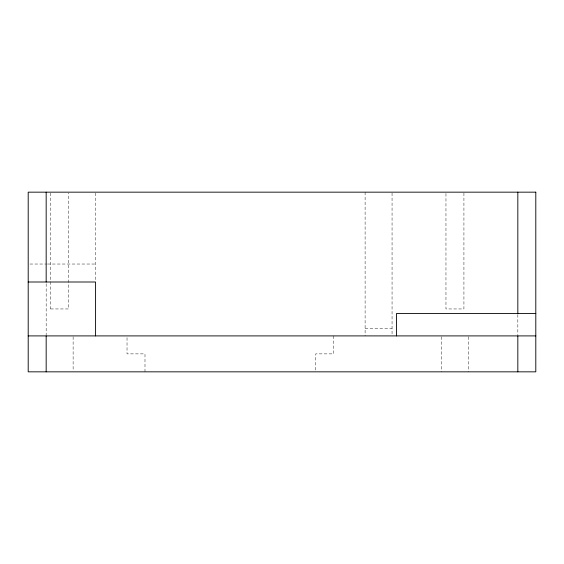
<?xml version="1.0" encoding="UTF-8"?>
<svg xmlns="http://www.w3.org/2000/svg" width="564" height="564" viewBox="0 0 564 564"><rect width="100%" height="100%" fill="white"/><g stroke="black" fill="none" stroke-linecap="round" stroke-linejoin="round"><path stroke-width="0.42" stroke-dasharray="2.82 2.11" d="M29.948 264.03L46.579 264.03M47.454 264.03L95.584 264.03M50.612 308.952L68.674 308.952L68.674 193.036M365.105 328.467L392.058 328.467M517.83 314.592L517.83 334.847M468.416 336.778L468.416 371.838M463.925 193.036L463.925 308.952L445.962 308.952L445.962 193.036M441.464 336.778L441.464 371.838M392.058 193.036L392.058 335.03M365.105 192.162L365.105 335.904M333.655 335.904L333.655 353.875L315.692 353.875L315.692 370.985M144.99 371.838L144.99 353.875L127.027 353.875L127.027 336.757M95.584 193.036L95.584 281.563M73.123 336.778L73.123 370.964M50.612 193.036L50.661 308.952M46.17 283.762L46.17 334.847"/><path stroke-width="0.85" d="M28.2 282L95.584 282L95.584 335.904M535.8 313.443L396.548 313.443L396.548 335.904M28.2 335.904L535.8 335.904M517.83 192.162L517.83 313.711M517.83 335.904L517.83 371.838M46.17 192.162L46.17 282M46.17 335.904L46.17 371.838M535.8 192.162L28.2 192.162L28.2 371.838L535.8 371.838L535.8 192.162"/></g></svg>
